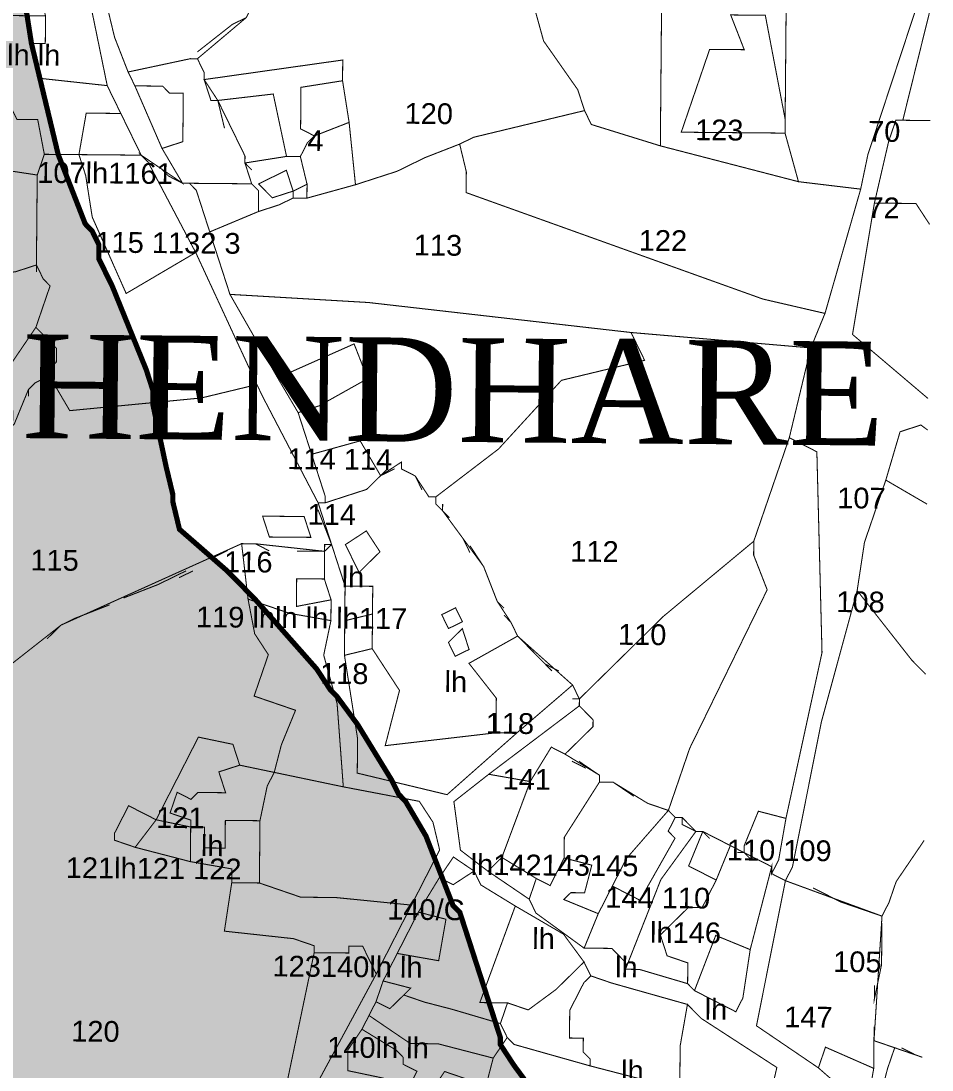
# Model space of a CAD drawing. Header units: metres. Extents: x 266684 to 275933, y 2060666 to 2074564.
# Drawn here: x 275312 to 275838, y 2063128 to 2063734 of the extents above; entities that cross this region are included whole.
import ezdxf

# ---------------------------------------------------------------- set-up
doc = ezdxf.new("R2010")
doc.units = ezdxf.units.M
for name, color, linetype in [('500M CRZ LINE', 2, 'Continuous'), ('CRZ LANDWARD OF HTL', 211, 'Continuous'), ('SURVEY NO.', 7, 'Continuous'), ('SURVEY PLOT BOUNDARY', 35, 'Continuous'), ('VILLAGE BOUNDARY', 212, 'Continuous'), ('VILLAGE NAME', 3, 'Continuous')]:
    doc.layers.add(name, color=color, linetype=linetype)
doc.styles.add('PDF Arial', font='arial.ttf')

# ---------------------------------------------------------------- blocks, each defined once
blk = doc.blocks.new('ERSUJATA')
at = {"layer": 'CRZ LANDWARD OF HTL'}
h = blk.add_hatch(dxfattribs=at)
h.set_pattern_fill('CROSS', color=256, scale=2.99844424, angle=-0.501298008)
h.paths.add_polyline_path([(275565.66, 2063219.37), (275561.7, 2063223.41), (275546.06, 2063263.53), (275534.24, 2063283.62), (275530.28, 2063287.66), (275526.35, 2063295.69), (275506.64, 2063327.85), (275494.79, 2063343.94), (275490.83, 2063347.98), (275482.94, 2063360.04), (275447.31, 2063400.34), (275443.35, 2063404.37), (275431.46, 2063416.47), (275403.69, 2063440.7), (275399.83, 2063456.73), (275399.87, 2063460.73), (275396.01, 2063476.76), (275388.33, 2063512.81), (275388.4, 2063520.8), (275384.51, 2063532.83), (275364.94, 2063580.99), (275357.08, 2063597.05), (275357.15, 2063605.04), (275353.23, 2063613.08), (275349.26, 2063617.11), (275333.62, 2063657.23), (275329.77, 2063673.26), (275318.19, 2063721.34), (275314.41, 2063745.36), (275310.48, 2063753.39), (275306.83, 2063793.41), (275307.07, 2063821.4), (275303.15, 2063829.43), (275303.18, 2063833.43), (275299.5, 2063869.44), (275299.57, 2063877.44), (275295.71, 2063893.47), (275295.82, 2063905.46), (275288.14, 2063941.52), (274995.62, 2063864.11), (274807.22, 2063805.78), (274807.08, 2063789.79), (274811, 2063781.76), (274810.69, 2063745.77), (274806.55, 2063729.81), (274806.41, 2063713.82), (274802.24, 2063693.87), (274798.1, 2063677.91), (274797.89, 2063653.92), (274801.85, 2063649.89), (274805.85, 2063649.85), (274809.88, 2063653.82), (274813.85, 2063649.78), (274821.74, 2063637.72), (274825.63, 2063625.69), (274829.59, 2063621.66), (274837.38, 2063597.6), (274837.34, 2063593.6), (274841.3, 2063589.57), (274841.27, 2063585.57), (274837.24, 2063581.6), (274833.24, 2063581.64), (274829.21, 2063577.68), (274825.21, 2063577.71), (274825.17, 2063573.71), (274829.14, 2063569.68), (274828.93, 2063545.69), (274836.82, 2063533.63), (274848.6, 2063509.53), (274852.46, 2063493.51), (274860.35, 2063481.44), (274860.24, 2063469.45), (274875.92, 2063433.33), (274879.81, 2063421.3), (274887.66, 2063405.23), (274891.63, 2063401.2), (274895.59, 2063397.17), (274899.55, 2063393.13), (274903.55, 2063393.1), (274907.51, 2063389.07), (274907.44, 2063381.07), (274915.12, 2063345.02), (274918.66, 2063293.01), (274918.52, 2063277.01), (274922.45, 2063268.98), (274922.42, 2063264.98), (274926.38, 2063260.95), (274930.31, 2063252.92), (274950.02, 2063220.76), (274961.87, 2063204.66), (274973.72, 2063188.57), (274973.69, 2063184.57), (274977.61, 2063176.54), (274981.44, 2063156.51), (274989.29, 2063140.45), (274993.22, 2063132.42), (275001.11, 2063120.35), (275013, 2063108.25), (275020.92, 2063100.19), (275044.73, 2063079.99), (275072.57, 2063063.75), (275080.5, 2063055.68), (275084.46, 2063051.65), (275099.36, 2063041.52), (275104.27, 2063031.49), (275104.03, 2063003.5), (275107.99, 2062999.47), (275107.92, 2062991.47), (275115.81, 2062979.41), (275127.52, 2062947.32), (275135.31, 2062923.26), (275139.2, 2062911.23), (275186.65, 2062850.84), (275226.1, 2062790.52), (275241.88, 2062766.39), (275241.77, 2062754.39), (275245.66, 2062742.36), (275269.23, 2062694.18), (275296.62, 2062625.96), (275296.51, 2062613.97), (275301.38, 2062598.93), (275296.34, 2062593.98), (275296.09, 2062565.99), (275291.92, 2062546.04), (275291.88, 2062542.04), (275295.64, 2062514.02), (275295.36, 2062482.03), (275299.18, 2062462.01), (275303.14, 2062457.97), (275318.78, 2062417.85), (275334.49, 2062385.73), (275342.38, 2062373.66), (275346.31, 2062365.63), (275345.99, 2062329.65), (275349.96, 2062325.62), (275405.61, 2062289.14), (275445.34, 2062260.81), (275453.26, 2062252.74), (275461.26, 2062252.67), (275509.09, 2062236.26), (275525.01, 2062228.12), (275604.75, 2062203.43), (275640.62, 2062191.12), (275656.57, 2062186.99), (275664.53, 2062182.92), (275684.55, 2062186.74), (275684.62, 2062194.74), (275736.66, 2062202.28), (275780.67, 2062205.89), (275796.69, 2062209.75), (275824.63, 2062203.91), (275829.05, 2062709.27), (275813.06, 2062709.41), (275785.18, 2062721.65), (275781.36, 2062741.67), (275781.39, 2062745.67), (275777.43, 2062749.71), (275765.79, 2062789.79), (275758, 2062813.85), (275754.04, 2062817.88), (275754.08, 2062821.88), (275738.4, 2062858), (275730.62, 2062882.06), (275726.69, 2062890.09), (275722.73, 2062894.13), (275711.05, 2062930.21), (275703.26, 2062954.27), (275699.3, 2062958.31), (275695.37, 2062966.34), (275675.77, 2063010.49), (275667.85, 2063018.56), (275659.99, 2063034.62), (275640.32, 2063070.78), (275636.36, 2063074.81), (275632.43, 2063082.84), (275596.87, 2063131.13), (275588.98, 2063143.2), (275589.02, 2063147.2), (275573.45, 2063195.31)])
at = {"layer": '500M CRZ LINE', "lineweight": 5, "const_width": 3}
blk.add_lwpolyline([(275314.41, 2063745.36), (275318.19, 2063721.34), (275329.77, 2063673.26), (275333.62, 2063657.23), (275349.26, 2063617.11), (275353.23, 2063613.08), (275357.15, 2063605.04), (275357.08, 2063597.05), (275364.94, 2063580.99), (275384.51, 2063532.83), (275388.4, 2063520.8), (275388.33, 2063512.81), (275396.01, 2063476.76), (275399.87, 2063460.73), (275399.83, 2063456.73), (275403.69, 2063440.7), (275431.46, 2063416.47), (275443.35, 2063404.37), (275447.31, 2063400.34), (275482.94, 2063360.04), (275490.83, 2063347.98), (275494.79, 2063343.94), (275506.64, 2063327.85), (275526.35, 2063295.69), (275530.28, 2063287.66), (275534.24, 2063283.62), (275546.06, 2063263.53), (275561.7, 2063223.41), (275565.66, 2063219.37), (275573.45, 2063195.31), (275589.02, 2063147.2), (275588.98, 2063143.2), (275596.87, 2063131.13), (275632.43, 2063082.84)], dxfattribs=at)
at = {"layer": 'SURVEY PLOT BOUNDARY', "lineweight": 18, "const_width": 0.6}
for points in [[(275354.62, 2063773), (275366.2, 2063724.92), (275374.02, 2063704.86), (275377.94, 2063696.83), (275393.62, 2063660.7), (275405.44, 2063640.61), (275381.59, 2063656.81), (275373.74, 2063672.87), (275369.81, 2063680.9), (275361.96, 2063696.97), (275350.45, 2063753.04)], [(275480.8, 2063116.16), (275517.38, 2063183.81), (275537.71, 2063223.62), (275553.98, 2063255.46), (275550.13, 2063271.49), (275542.24, 2063283.55), (275498.33, 2063291.93), (275494.76, 2063339.95), (275487.01, 2063368), (275491.18, 2063387.96), (275491.28, 2063399.95), (275487.39, 2063411.98), (275487.53, 2063427.97), (275491.56, 2063431.94), (275499.35, 2063407.88), (275499, 2063367.9), (275506.57, 2063319.85), (275506.4, 2063299.86), (275558.26, 2063287.41), (275598.55, 2063323.04), (275630.77, 2063350.75), (275634.7, 2063342.72), (275634.67, 2063338.72), (275582.35, 2063299.19), (275562.22, 2063283.38), (275565.98, 2063255.36), (275581.86, 2063243.22), (275605.71, 2063227.02), (275609.63, 2063218.99), (275637.44, 2063198.75), (275653.43, 2063198.61), (275661.36, 2063190.55), (275661.32, 2063186.55), (275669.32, 2063186.48), (275697.23, 2063178.24), (275701.19, 2063174.2), (275725.07, 2063162), (275729.14, 2063169.96), (275733.38, 2063197.91), (275745.79, 2063245.79), (275745.76, 2063241.79), (275749.82, 2063249.75), (275754.03, 2063273.7), (275774.86, 2063369.48), (275771.88, 2063485.46), (275755.96, 2063493.6), (275768.4, 2063545.47), (275776.57, 2063565.39), (275797.19, 2063637.18), (275801.36, 2063657.14), (275834.22, 2063756.81)], [(275834.22, 2063756.81), (275801.36, 2063657.14), (275797.19, 2063637.18), (275761.25, 2063641.49), (275753.5, 2063669.55), (275754.34, 2063765.5)], [(275682.35, 2063762.14), (275681.54, 2063670.18), (275681.47, 2063662.18), (275641.6, 2063674.53), (275637.68, 2063682.56), (275633.78, 2063694.59), (275614.04, 2063722.75), (275606.29, 2063750.81)], [(275265.63, 2063653.83), (275321.53, 2063645.34), (275321.07, 2063593.37), (275309.04, 2063589.47)], [(275308.27, 2063501.51), (275316.44, 2063521.43), (275320.48, 2063525.4), (275328.51, 2063529.33), (275340.32, 2063509.23), (275416.35, 2063516.56), (275448.4, 2063524.28), (275452.32, 2063516.25), (275483.78, 2063456), (275491.56, 2063431.94), (275487.53, 2063427.97), (275447.59, 2063432.32), (275439.6, 2063432.39), (275335.24, 2063385.32), (275274.86, 2063337.87)], [(275274.86, 2063337.87), (275335.24, 2063385.32), (275439.6, 2063432.39), (275443.31, 2063400.37), (275447.14, 2063380.35), (275455.03, 2063368.28), (275446.82, 2063344.36), (275470.74, 2063336.16), (275462.57, 2063316.24), (275458.43, 2063300.28), (275438.48, 2063304.45), (275434.58, 2063316.48), (275414.63, 2063320.65), (275390.23, 2063272.89), (275374.31, 2063281.02), (275366.17, 2063265.1), (275366.14, 2063261.1), (275378.09, 2063257), (275410, 2063248.72), (275433.95, 2063244.52), (275433.88, 2063236.52), (275429.64, 2063208.57), (275469.58, 2063204.22), (275481.54, 2063200.12), (275481.5, 2063196.12), (275464.81, 2063116.3)], [(275740.47, 2063093.89), (275748.77, 2063129.81), (275705.05, 2063158.18), (275697.12, 2063166.24), (275653.26, 2063178.62), (275641.3, 2063182.73), (275637.37, 2063190.76), (275625.52, 2063206.85), (275597.68, 2063223.09), (275577.79, 2063235.26), (275573.87, 2063243.29), (275561.94, 2063251.39), (275553.84, 2063239.47), (275541.68, 2063219.58), (275529.47, 2063195.7), (275521.34, 2063179.78), (275517.24, 2063167.82), (275513.17, 2063159.86), (275509.1, 2063151.89), (275501, 2063139.97), (275500.93, 2063131.97), (275500.9, 2063127.98)]]:
    blk.add_lwpolyline(points, dxfattribs=at)
for points in [[(275762.89, 2063829.4), (275758.79, 2063817.44), (275754.34, 2063765.5), (275753.57, 2063677.55), (275742.1, 2063737.62), (275722.11, 2063737.8), (275729.93, 2063717.74), (275709.94, 2063717.91), (275693.54, 2063670.07), (275753.5, 2063669.55), (275761.25, 2063641.49), (275681.47, 2063662.18), (275681.54, 2063670.18), (275682.35, 2063762.14), (275694.44, 2063774.03), (275694.51, 2063782.02), (275690.55, 2063786.05), (275695, 2063838), (275699.14, 2063853.95)], [(275442.85, 2063804.22), (275450.39, 2063752.17), (275446.36, 2063748.21), (275446.32, 2063744.21), (275442.25, 2063736.25), (275414.06, 2063712.5), (275410.06, 2063712.54), (275374.02, 2063704.86), (275366.2, 2063724.92), (275354.62, 2063773), (275354.73, 2063784.99), (275378.75, 2063788.78), (275390.85, 2063800.67), (275406.8, 2063796.53), (275438.85, 2063804.25)], [(275637.68, 2063682.56), (275573.58, 2063667.13), (275565.55, 2063663.2), (275545.49, 2063655.38), (275529.43, 2063647.52), (275505.37, 2063639.73), (275501.69, 2063675.75), (275497.9, 2063699.78), (275498.01, 2063711.77), (275417.95, 2063700.47), (275417.99, 2063704.47), (275414.06, 2063712.5), (275442.25, 2063736.25), (275446.32, 2063744.21), (275446.36, 2063748.21), (275450.39, 2063752.17), (275514.38, 2063755.61), (275562.39, 2063759.19), (275578.52, 2063775.04), (275606.29, 2063750.81), (275614.04, 2063722.75), (275633.78, 2063694.59)], [(275306.45, 2063749.43), (275306.34, 2063737.44), (275326.33, 2063737.26), (275326.19, 2063721.27), (275318.19, 2063721.34), (275322.02, 2063701.31), (275361.96, 2063696.97), (275369.81, 2063680.9), (275365.81, 2063680.94), (275349.82, 2063681.08), (275345.62, 2063657.12), (275325.63, 2063657.3), (275321.81, 2063677.33), (275309.81, 2063677.43), (275305.89, 2063685.46), (275297.93, 2063689.53), (275297.96, 2063693.53), (275302.17, 2063717.48), (275282.18, 2063717.66), (275282.46, 2063749.64), (275298.45, 2063749.5)], [(275350.45, 2063753.04), (275361.96, 2063696.97), (275322.02, 2063701.31), (275318.19, 2063721.34), (275326.19, 2063721.27), (275326.33, 2063737.26), (275322.47, 2063753.29)], [(275805.11, 2063629.11), (275792.46, 2063553.26), (275836.11, 2063516.22), (275792.46, 2063553.26), (275805.11, 2063629.11), (275829.1, 2063628.9), (275836.99, 2063616.84), (275829.1, 2063628.9), (275805.11, 2063629.11), (275813.42, 2063665.03), (275817.53, 2063676.99), (275837.51, 2063676.81), (275817.53, 2063676.99), (275821.52, 2063676.95), (275838.1, 2063743.98), (275821.52, 2063676.95), (275817.53, 2063676.99), (275813.42, 2063665.03)], [(275753.57, 2063677.55), (275753.5, 2063669.55), (275693.54, 2063670.07), (275709.94, 2063717.91), (275729.93, 2063717.74), (275722.11, 2063737.8), (275742.1, 2063737.62)], [(275417.99, 2063704.47), (275417.95, 2063700.47), (275425.84, 2063688.41), (275441.55, 2063656.29), (275441.52, 2063652.29), (275445.41, 2063640.26), (275409.43, 2063640.57), (275405.44, 2063640.61), (275393.62, 2063660.7), (275405.65, 2063664.6), (275405.89, 2063692.58), (275397.9, 2063692.65), (275393.93, 2063696.69), (275377.94, 2063696.83), (275374.02, 2063704.86), (275410.06, 2063712.54), (275414.06, 2063712.5)], [(275497.9, 2063699.78), (275473.88, 2063695.99), (275473.67, 2063672), (275481.63, 2063667.93), (275477.6, 2063663.97), (275473.53, 2063656.01), (275465.54, 2063656.08), (275457.86, 2063692.13), (275425.84, 2063688.41), (275417.95, 2063700.47), (275498.01, 2063711.77)], [(275262.02, 2063697.84), (275297.96, 2063693.53), (275297.93, 2063689.53), (275305.89, 2063685.46), (275309.81, 2063677.43), (275321.81, 2063677.33), (275325.63, 2063657.3), (275321.53, 2063645.34), (275265.63, 2063653.83), (275249.68, 2063657.96), (275225.66, 2063654.18), (275225.76, 2063666.17), (275217.77, 2063666.24), (275218.08, 2063702.22), (275230.07, 2063702.12)], [(275393.93, 2063696.69), (275397.9, 2063692.65), (275405.89, 2063692.58), (275405.65, 2063664.6), (275393.62, 2063660.7), (275377.94, 2063696.83)], [(275501.69, 2063675.75), (275481.63, 2063667.93), (275473.67, 2063672), (275473.88, 2063695.99), (275497.9, 2063699.78)], [(275465.54, 2063656.08), (275441.52, 2063652.29), (275441.55, 2063656.29), (275425.84, 2063688.41), (275457.86, 2063692.13)], [(275681.47, 2063662.18), (275761.25, 2063641.49), (275797.19, 2063637.18), (275776.57, 2063565.39), (275740.67, 2063573.7), (275569.3, 2063635.18), (275569.37, 2063643.17), (275569.4, 2063647.17), (275565.55, 2063663.2), (275573.58, 2063667.13), (275637.68, 2063682.56), (275641.6, 2063674.53)], [(275381.59, 2063656.81), (275345.62, 2063657.12), (275349.82, 2063681.08), (275365.81, 2063680.94), (275369.81, 2063680.9), (275373.74, 2063672.87)], [(275505.37, 2063639.73), (275477.32, 2063631.98), (275477.39, 2063639.98), (275473.53, 2063656.01), (275477.6, 2063663.97), (275481.63, 2063667.93), (275501.69, 2063675.75)], [(275393.52, 2063648.71), (275405.44, 2063640.61), (275409.43, 2063640.57), (275413.4, 2063636.54), (275421.18, 2063612.48), (275432.86, 2063576.39), (275460.42, 2063528.17), (275472.24, 2063508.08), (275480.03, 2063484.02), (275487.81, 2063459.96), (275487.78, 2063455.96), (275483.78, 2063456), (275452.32, 2063516.25), (275448.4, 2063524.28), (275413.08, 2063600.56), (275385.56, 2063652.78), (275381.59, 2063656.81)], [(275776.57, 2063565.39), (275768.4, 2063545.47), (275664.54, 2063554.37), (275512.77, 2063571.7), (275432.86, 2063576.39), (275421.18, 2063612.48), (275449.27, 2063624.23), (275461.3, 2063628.12), (275469.33, 2063632.05), (275477.32, 2063631.98), (275505.37, 2063639.73), (275529.43, 2063647.52), (275545.49, 2063655.38), (275565.55, 2063663.2), (275569.4, 2063647.17), (275569.37, 2063643.17), (275569.3, 2063635.18), (275740.67, 2063573.7)], [(275353.3, 2063621.07), (275372.9, 2063576.92), (275413.08, 2063600.56), (275448.4, 2063524.28), (275416.35, 2063516.56), (275340.32, 2063509.23), (275328.51, 2063529.33), (275328.54, 2063533.32), (275332.57, 2063537.29), (275332.64, 2063545.28), (275320.76, 2063557.38), (275328.96, 2063581.3), (275325, 2063585.33), (275321.07, 2063593.37), (275321.53, 2063645.34), (275325.63, 2063657.3), (275345.62, 2063657.12), (275349.51, 2063645.1)], [(275413.08, 2063600.56), (275372.9, 2063576.92), (275353.3, 2063621.07), (275349.51, 2063645.1), (275345.62, 2063657.12), (275381.59, 2063656.81), (275385.56, 2063652.78)], [(275473.53, 2063656.01), (275477.39, 2063639.98), (275469.36, 2063636.05), (275465.47, 2063648.08), (275449.41, 2063640.22), (275457.33, 2063632.16), (275469.36, 2063636.05), (275469.33, 2063632.05), (275461.3, 2063628.12), (275449.27, 2063624.23), (275449.37, 2063636.23), (275445.41, 2063640.26), (275441.52, 2063652.29), (275465.54, 2063656.08)], [(275469.36, 2063636.05), (275457.33, 2063632.16), (275449.41, 2063640.22), (275465.47, 2063648.08)], [(275409.43, 2063640.57), (275445.41, 2063640.26), (275449.37, 2063636.23), (275449.27, 2063624.23), (275421.18, 2063612.48), (275413.4, 2063636.54)], [(275477.32, 2063631.98), (275469.33, 2063632.05), (275469.36, 2063636.05), (275477.39, 2063639.98)], [(275320.76, 2063557.38), (275304.56, 2063533.53), (275280.22, 2063493.76), (275264.02, 2063469.91), (275255.99, 2063465.99), (275236, 2063466.16), (275244.35, 2063506.07), (275244.52, 2063526.06), (275252.73, 2063549.98), (275268.72, 2063549.84), (275281.03, 2063585.72), (275309.04, 2063589.47), (275321.07, 2063593.37), (275325, 2063585.33), (275328.96, 2063581.3)], [(275664.54, 2063554.37), (275672.39, 2063538.31), (275624.32, 2063526.74), (275587.99, 2063487.07), (275551.77, 2063459.4), (275547.77, 2063459.43), (275539.88, 2063471.5), (275531.92, 2063475.57), (275531.96, 2063479.56), (275519.89, 2063471.67), (275508.08, 2063491.77), (275480.03, 2063484.02), (275472.24, 2063508.08), (275484.27, 2063511.97), (275512.39, 2063527.72), (275504.57, 2063547.78), (275460.42, 2063528.17), (275432.86, 2063576.39), (275512.77, 2063571.7)], [(275304.24, 2063497.55), (275288.15, 2063485.7), (275280.22, 2063493.76), (275304.56, 2063533.53), (275320.76, 2063557.38), (275332.64, 2063545.28), (275332.57, 2063537.29), (275328.54, 2063533.32), (275328.51, 2063529.33), (275320.48, 2063525.4), (275316.44, 2063521.43), (275308.27, 2063501.51)], [(275634.7, 2063342.72), (275630.77, 2063350.75), (275599.04, 2063379.02), (275595.11, 2063387.05), (275587.22, 2063399.11), (275579.4, 2063419.17), (275555.7, 2063451.37), (275551.73, 2063455.4), (275551.77, 2063459.4), (275587.99, 2063487.07), (275624.32, 2063526.74), (275672.39, 2063538.31), (275664.54, 2063554.37), (275768.4, 2063545.47), (275755.96, 2063493.6), (275735.44, 2063433.8), (275683.09, 2063390.28)], [(275472.24, 2063508.08), (275460.42, 2063528.17), (275504.57, 2063547.78), (275512.39, 2063527.72), (275484.27, 2063511.97)], [(275816.84, 2063141.21), (275832.78, 2063135.73), (275816.84, 2063141.21), (275804.88, 2063145.31), (275809.51, 2063217.24), (275813.57, 2063225.2), (275817.68, 2063237.16), (275833.88, 2063261.01), (275817.68, 2063237.16), (275813.57, 2063225.2), (275809.51, 2063217.24), (275753.72, 2063237.72), (275757.78, 2063245.68), (275774.51, 2063329.5), (275795.16, 2063405.29), (275826.79, 2063365.03), (275834.72, 2063356.96), (275826.79, 2063365.03), (275795.16, 2063405.29), (275799.4, 2063433.24), (275811.71, 2063469.12), (275835.58, 2063455.2), (275811.71, 2063469.12), (275819.95, 2063497.04), (275831.98, 2063500.93), (275835.95, 2063497.99), (275831.98, 2063500.93), (275819.95, 2063497.04), (275811.71, 2063469.12), (275799.4, 2063433.24), (275795.16, 2063405.29), (275774.51, 2063329.5), (275757.78, 2063245.68), (275753.72, 2063237.72), (275745.76, 2063241.79), (275753.72, 2063237.72), (275736.99, 2063153.9), (275772.76, 2063129.6), (275800.53, 2063105.36), (275804.74, 2063129.32), (275804.88, 2063145.31)], [(275487.81, 2063459.96), (275480.03, 2063484.02), (275508.08, 2063491.77), (275519.89, 2063471.67), (275511.83, 2063463.75), (275487.78, 2063455.96)], [(275729.91, 2063257.92), (275729.87, 2063253.92), (275721.91, 2063257.99), (275713.95, 2063262.06), (275705.99, 2063266.13), (275701.99, 2063266.16), (275694.07, 2063274.23), (275690.07, 2063274.26), (275686.11, 2063278.3), (275698.42, 2063314.17), (275743.19, 2063405.74), (275735.37, 2063425.81), (275735.44, 2063433.8), (275755.96, 2063493.6), (275771.88, 2063485.46), (275774.86, 2063369.48), (275754.03, 2063273.7), (275738.08, 2063277.84)], [(275555.7, 2063451.37), (275579.4, 2063419.17), (275587.22, 2063399.11), (275595.11, 2063387.05), (275599.04, 2063379.02), (275570.92, 2063363.27), (275586.73, 2063343.14), (275586.56, 2063323.15), (275522.53, 2063315.71), (275530.8, 2063347.63), (275515.02, 2063371.76), (275515.2, 2063391.75), (275515.34, 2063407.74), (275499.35, 2063407.88), (275491.56, 2063431.94), (275483.78, 2063456), (275487.78, 2063455.96), (275511.83, 2063463.75), (275519.89, 2063471.67), (275531.96, 2063479.56), (275531.92, 2063475.57), (275539.88, 2063471.5), (275547.77, 2063459.43), (275551.77, 2063459.4), (275551.73, 2063455.4)], [(275451.73, 2063448.28), (275475.71, 2063448.07), (275479.61, 2063436.04), (275455.62, 2063436.25)], [(275451.73, 2063448.28), (275455.62, 2063436.25), (275479.61, 2063436.04), (275475.71, 2063448.07)], [(275499.56, 2063431.87), (275511.62, 2063439.76), (275519.51, 2063427.69), (275507.41, 2063415.8)], [(275499.56, 2063431.87), (275507.41, 2063415.8), (275519.51, 2063427.69), (275511.62, 2063439.76)], [(275686.11, 2063278.3), (275674.15, 2063282.4), (275654.27, 2063294.57), (275646.27, 2063294.64), (275646.31, 2063298.64), (275626.43, 2063310.8), (275630.46, 2063314.77), (275642.56, 2063326.66), (275642.59, 2063330.66), (275634.67, 2063338.72), (275634.7, 2063342.72), (275683.09, 2063390.28), (275735.44, 2063433.8), (275735.37, 2063425.81), (275743.19, 2063405.74), (275698.42, 2063314.17)], [(275471.4, 2063412.12), (275471.26, 2063396.13), (275491.28, 2063399.95), (275491.18, 2063387.96), (275467.23, 2063392.17), (275443.31, 2063400.37), (275439.6, 2063432.39), (275447.59, 2063432.32), (275487.53, 2063427.97), (275487.39, 2063411.98)], [(275491.28, 2063399.95), (275471.26, 2063396.13), (275471.4, 2063412.12), (275487.39, 2063411.98)], [(275515.2, 2063391.75), (275499.17, 2063387.89), (275499.35, 2063407.88), (275515.34, 2063407.74)], [(275494.76, 2063339.95), (275498.33, 2063291.93), (275458.43, 2063300.28), (275462.57, 2063316.24), (275470.74, 2063336.16), (275446.82, 2063344.36), (275455.03, 2063368.28), (275447.14, 2063380.35), (275443.31, 2063400.37), (275467.23, 2063392.17), (275491.18, 2063387.96), (275487.01, 2063368)], [(275515.02, 2063371.76), (275499, 2063367.9), (275499.17, 2063387.89), (275515.2, 2063391.75)], [(275555.17, 2063391.4), (275563.2, 2063395.32), (275567.13, 2063387.29), (275559.1, 2063383.36)], [(275555.17, 2063391.4), (275559.1, 2063383.36), (275567.13, 2063387.29), (275563.2, 2063395.32)], [(275559.03, 2063375.37), (275567.1, 2063383.3), (275570.99, 2063371.27), (275562.96, 2063367.34)], [(275559.03, 2063375.37), (275562.96, 2063367.34), (275570.99, 2063371.27), (275567.1, 2063383.3)], [(275630.77, 2063350.75), (275598.55, 2063323.04), (275586.56, 2063323.15), (275586.73, 2063343.14), (275570.92, 2063363.27), (275599.04, 2063379.02)], [(275530.8, 2063347.63), (275522.53, 2063315.71), (275586.56, 2063323.15), (275598.55, 2063323.04), (275558.26, 2063287.41), (275506.4, 2063299.86), (275506.57, 2063319.85), (275499, 2063367.9), (275515.02, 2063371.76)], [(275630.46, 2063314.77), (275626.43, 2063310.8), (275618.47, 2063314.87), (275606.3, 2063294.99), (275582.35, 2063299.19), (275634.67, 2063338.72), (275642.59, 2063330.66), (275642.56, 2063326.66)], [(275438.48, 2063304.45), (275426.45, 2063300.56), (275430.34, 2063288.53), (275414.35, 2063288.67), (275410.32, 2063284.71), (275402.36, 2063288.77), (275398.26, 2063276.82), (275410.21, 2063272.71), (275410.18, 2063268.71), (275390.23, 2063272.89), (275414.63, 2063320.65), (275434.58, 2063316.48)], [(275626.43, 2063310.8), (275646.31, 2063298.64), (275646.27, 2063294.64), (275626.01, 2063262.83), (275625.9, 2063250.83), (275621.84, 2063242.87), (275617.77, 2063234.91), (275609.81, 2063238.98), (275589.93, 2063251.15), (275606.3, 2063294.99), (275618.47, 2063314.87)], [(275458.43, 2063300.28), (275454.36, 2063292.32), (275450.19, 2063272.36), (275430.2, 2063272.54), (275430.06, 2063256.54), (275418.07, 2063256.65), (275418.17, 2063268.64), (275410.18, 2063268.71), (275410.21, 2063272.71), (275398.26, 2063276.82), (275402.36, 2063288.77), (275410.32, 2063284.71), (275414.35, 2063288.67), (275430.34, 2063288.53), (275426.45, 2063300.56), (275438.48, 2063304.45)], [(275553.98, 2063255.46), (275537.71, 2063223.62), (275493.78, 2063228), (275477.79, 2063228.14), (275473.79, 2063228.17), (275449.87, 2063236.38), (275450.19, 2063272.36), (275454.36, 2063292.32), (275458.43, 2063300.28), (275498.33, 2063291.93), (275542.24, 2063283.55), (275550.13, 2063271.49)], [(275589.93, 2063251.15), (275581.86, 2063243.22), (275565.98, 2063255.36), (275562.22, 2063283.38), (275582.35, 2063299.19), (275606.3, 2063294.99)], [(275686.11, 2063278.3), (275661.88, 2063250.52), (275653.75, 2063234.6), (275645.61, 2063218.67), (275625.69, 2063226.84), (275629.73, 2063230.81), (275637.72, 2063230.74), (275641.86, 2063246.69), (275625.9, 2063250.83), (275626.01, 2063262.83), (275646.27, 2063294.64), (275654.27, 2063294.57), (275674.15, 2063282.4)], [(275390.23, 2063272.89), (275378.09, 2063257), (275366.14, 2063261.1), (275366.17, 2063265.1), (275374.31, 2063281.02)], [(275690.07, 2063274.26), (275686, 2063266.3), (275689.97, 2063262.27), (275669.67, 2063226.46), (275653.75, 2063234.6), (275661.88, 2063250.52), (275686.11, 2063278.3)], [(275749.82, 2063249.75), (275745.76, 2063241.79), (275745.79, 2063245.79), (275729.87, 2063253.92), (275729.91, 2063257.92), (275738.08, 2063277.84), (275754.03, 2063273.7)], [(275410.18, 2063268.71), (275410, 2063248.72), (275378.09, 2063257), (275390.23, 2063272.89)], [(275450.19, 2063272.36), (275449.87, 2063236.38), (275433.88, 2063236.52), (275433.95, 2063244.52), (275410, 2063248.72), (275410.18, 2063268.71), (275418.17, 2063268.64), (275418.07, 2063256.65), (275430.06, 2063256.54), (275430.2, 2063272.54)], [(275681.76, 2063238.35), (275661.32, 2063186.55), (275661.36, 2063190.55), (275653.43, 2063198.61), (275637.44, 2063198.75), (275645.61, 2063218.67), (275653.75, 2063234.6), (275669.67, 2063226.46), (275689.97, 2063262.27), (275686, 2063266.3), (275690.07, 2063274.26), (275694.07, 2063274.23), (275701.99, 2063266.16)], [(275713.74, 2063238.07), (275705.61, 2063222.15), (275697.61, 2063222.22), (275681.48, 2063206.36), (275685.38, 2063194.33), (275697.33, 2063190.23), (275697.23, 2063178.24), (275669.32, 2063186.48), (275661.32, 2063186.55), (275681.76, 2063238.35), (275701.99, 2063266.16), (275705.99, 2063266.13), (275697.82, 2063246.21)], [(275721.91, 2063257.99), (275713.74, 2063238.07), (275697.82, 2063246.21), (275705.99, 2063266.13), (275713.95, 2063262.06)], [(275745.79, 2063245.79), (275733.38, 2063197.91), (275713.46, 2063206.08), (275701.19, 2063174.2), (275697.23, 2063178.24), (275697.33, 2063190.23), (275685.38, 2063194.33), (275681.48, 2063206.36), (275697.61, 2063222.22), (275705.61, 2063222.15), (275713.74, 2063238.07), (275721.91, 2063257.99), (275729.87, 2063253.92)], [(275573.87, 2063243.29), (275561.8, 2063235.4), (275553.84, 2063239.47), (275561.94, 2063251.39)], [(275609.81, 2063238.98), (275605.71, 2063227.02), (275581.86, 2063243.22), (275589.93, 2063251.15)], [(275641.86, 2063246.69), (275637.72, 2063230.74), (275629.73, 2063230.81), (275625.69, 2063226.84), (275645.61, 2063218.67), (275637.44, 2063198.75), (275609.63, 2063218.99), (275605.71, 2063227.02), (275609.81, 2063238.98), (275617.77, 2063234.91), (275621.84, 2063242.87), (275625.9, 2063250.83)], [(275573.87, 2063243.29), (275577.79, 2063235.26), (275597.68, 2063223.09), (275577.2, 2063167.29), (275593.19, 2063167.15), (275589.09, 2063155.19), (275561.17, 2063163.43), (275545.22, 2063167.57), (275533.26, 2063171.68), (275537.29, 2063175.64), (275521.34, 2063179.78), (275529.47, 2063195.7), (275553.42, 2063191.49), (275557.63, 2063215.44), (275541.68, 2063219.58), (275553.84, 2063239.47), (275561.8, 2063235.4)], [(275473.79, 2063228.17), (275477.79, 2063228.14), (275493.78, 2063228), (275537.71, 2063223.62), (275517.38, 2063183.81), (275509.52, 2063199.87), (275501.53, 2063199.94), (275501.49, 2063195.94), (275481.5, 2063196.12), (275481.54, 2063200.12), (275469.58, 2063204.22), (275429.64, 2063208.57), (275433.88, 2063236.52), (275449.87, 2063236.38)], [(275804.88, 2063145.31), (275804.74, 2063129.32), (275776.86, 2063141.55), (275772.76, 2063129.6), (275736.99, 2063153.9), (275753.72, 2063237.72), (275809.51, 2063217.24)], [(275621.24, 2063174.9), (275605.15, 2063163.05), (275593.19, 2063167.15), (275577.2, 2063167.29), (275597.68, 2063223.09), (275625.52, 2063206.85), (275637.37, 2063190.76)], [(275557.63, 2063215.44), (275553.42, 2063191.49), (275529.47, 2063195.7), (275541.68, 2063219.58)], [(275729.14, 2063169.96), (275725.07, 2063162), (275701.19, 2063174.2), (275713.46, 2063206.08), (275733.38, 2063197.91)], [(275509.52, 2063199.87), (275517.38, 2063183.81), (275480.8, 2063116.16), (275464.81, 2063116.3), (275481.5, 2063196.12), (275501.49, 2063195.94), (275501.53, 2063199.94)], [(275637.27, 2063178.76), (275629.13, 2063162.84), (275628.99, 2063146.85), (275636.99, 2063146.78), (275636.92, 2063138.78), (275640.88, 2063134.75), (275640.84, 2063130.75), (275596.98, 2063143.13), (275593.01, 2063147.16), (275589.09, 2063155.19), (275593.19, 2063167.15), (275605.15, 2063163.05), (275621.24, 2063174.9), (275637.37, 2063190.76), (275641.3, 2063182.73)], [(275533.26, 2063171.68), (275525.2, 2063163.75), (275517.24, 2063167.82), (275521.34, 2063179.78), (275537.29, 2063175.64)], [(275692.71, 2063118.3), (275688.71, 2063118.34), (275640.84, 2063130.75), (275640.88, 2063134.75), (275636.92, 2063138.78), (275636.99, 2063146.78), (275628.99, 2063146.85), (275629.13, 2063162.84), (275637.27, 2063178.76), (275641.3, 2063182.73), (275653.26, 2063178.62), (275697.12, 2063166.24), (275692.92, 2063142.29), (275692.74, 2063122.3)], [(275545.22, 2063167.57), (275561.17, 2063163.43), (275589.09, 2063155.19), (275593.01, 2063147.16), (275584.91, 2063135.24), (275553, 2063143.51), (275537.01, 2063143.65), (275525.09, 2063151.75), (275513.17, 2063159.86), (275517.24, 2063167.82), (275525.2, 2063163.75), (275533.26, 2063171.68)], [(275748.77, 2063129.81), (275740.47, 2063093.89), (275724.02, 2063042.06), (275688.15, 2063054.37), (275680.19, 2063058.43), (275676.12, 2063050.47), (275640.25, 2063062.78), (275624.29, 2063066.92), (275596.49, 2063087.16), (275572.64, 2063103.36), (275580.78, 2063119.28), (275584.91, 2063135.24), (275593.01, 2063147.16), (275596.98, 2063143.13), (275640.84, 2063130.75), (275688.71, 2063118.34), (275692.71, 2063118.3), (275692.74, 2063122.3), (275692.92, 2063142.29), (275697.12, 2063166.24), (275705.05, 2063158.18)], [(275525.09, 2063151.75), (275537.01, 2063143.65), (275553, 2063143.51), (275584.91, 2063135.24), (275580.78, 2063119.28), (275556.86, 2063127.49), (275548.76, 2063115.56), (275536.8, 2063119.66), (275540.87, 2063127.63), (275532.91, 2063131.69), (275532.95, 2063135.69), (275528.98, 2063139.73), (275509.1, 2063151.89), (275513.17, 2063159.86)], [(275540.87, 2063127.63), (275536.8, 2063119.66), (275520.85, 2063123.8), (275500.9, 2063127.98), (275500.93, 2063131.97), (275501, 2063139.97), (275509.1, 2063151.89), (275528.98, 2063139.73), (275532.95, 2063135.69), (275532.91, 2063131.69)], [(275804.74, 2063129.32), (275800.53, 2063105.36), (275772.76, 2063129.6), (275776.86, 2063141.55)], [(275831.21, 2062956.06), (275827.22, 2062957.19), (275827.61, 2063001.17), (275831.6, 2063001.13), (275827.61, 2063001.17), (275823.92, 2063037.18), (275816, 2063045.25), (275812.17, 2063065.28), (275832.13, 2063061.1), (275832.02, 2063049.11), (275832.13, 2063061.1), (275812.17, 2063065.28), (275804.46, 2063097.33), (275812.73, 2063129.25), (275816.84, 2063141.21), (275812.73, 2063129.25), (275804.46, 2063097.33), (275812.17, 2063065.28), (275816, 2063045.25), (275823.92, 2063037.18), (275827.61, 2063001.17), (275827.22, 2062957.19)]]:
    blk.add_lwpolyline(points, close=True, dxfattribs=at)
at = {"layer": 'VILLAGE BOUNDARY', "lineweight": 0, "const_width": 0.6}
for points in [[(275446.32, 2063744.21), (275442.25, 2063736.25), (275434.22, 2063732.32), (275414.1, 2063716.5)], [(275429.7, 2063672.38), (275425.84, 2063688.41), (275421.85, 2063688.45), (275417.95, 2063700.47), (275417.99, 2063704.47), (275414.06, 2063712.5)], [(275429.77, 2063680.38), (275433.7, 2063672.35)], [(275333.62, 2063657.23), (275325.63, 2063657.3)], [(275329.63, 2063657.26), (275369.6, 2063656.92)], [(275413.43, 2063640.54), (275405.44, 2063640.61), (275397.48, 2063644.68), (275393.52, 2063648.71), (275381.59, 2063656.81), (275377.6, 2063656.85)], [(275441.55, 2063656.29), (275441.52, 2063652.29), (275445.48, 2063648.25)], [(275321.53, 2063645.34), (275321.46, 2063637.34)], [(275405.44, 2063640.61), (275417.43, 2063640.5)], [(275433.42, 2063640.36), (275441.41, 2063640.29)], [(275321.25, 2063613.36), (275321.32, 2063621.35)], [(275321.07, 2063593.37), (275325, 2063585.33), (275328.96, 2063581.3), (275320.76, 2063557.38)], [(275321.04, 2063589.37), (275321.11, 2063597.36)], [(275316.44, 2063521.43), (275320.48, 2063525.4), (275328.51, 2063529.33), (275328.54, 2063533.32), (275332.57, 2063537.29), (275332.64, 2063545.28), (275324.72, 2063553.35)], [(275320.48, 2063525.4), (275316.44, 2063521.43), (275316.41, 2063517.44)], [(275523.93, 2063475.64), (275519.89, 2063471.67), (275511.83, 2063463.75), (275487.78, 2063455.96)], [(275519.89, 2063471.67), (275527.92, 2063475.6)], [(275539.88, 2063471.5), (275543.81, 2063463.47)], [(275475.54, 2063428.08), (275487.53, 2063427.97), (275487.57, 2063431.97), (275491.56, 2063431.94), (275483.74, 2063452)], [(275559.66, 2063447.33), (275555.7, 2063451.37), (275555.73, 2063455.37)], [(275571.48, 2063427.24), (275567.55, 2063435.27)], [(275423.54, 2063424.54), (275431.57, 2063428.46)], [(275455.55, 2063428.25), (275447.59, 2063432.32)], [(275479.54, 2063428.04), (275471.54, 2063428.11)], [(275571.51, 2063431.24), (275579.4, 2063419.17), (275587.22, 2063399.11), (275591.18, 2063395.08)], [(275407.48, 2063416.68), (275391.42, 2063408.82), (275371.36, 2063401)], [(275403.44, 2063412.72), (275411.47, 2063416.64)], [(275331.21, 2063381.36), (275327.18, 2063377.4), (275335.24, 2063385.32), (275343.27, 2063389.25), (275363.33, 2063397.07)], [(275618.85, 2063358.85), (275606.96, 2063370.95), (275599.04, 2063379.02), (275595.11, 2063387.05), (275591.15, 2063391.08)], [(275614.89, 2063362.88), (275622.85, 2063358.82)], [(275630.7, 2063342.75), (275634.7, 2063342.72), (275634.67, 2063338.72)], [(275634.49, 2063318.73), (275642.56, 2063326.66)], [(275638.35, 2063302.7), (275630.39, 2063306.77)], [(275634.39, 2063306.74), (275646.31, 2063298.64), (275646.27, 2063294.64), (275654.27, 2063294.57), (275666.19, 2063286.47)], [(275705.99, 2063266.13), (275709.95, 2063262.09), (275705.99, 2063266.13), (275701.99, 2063266.16), (275694.03, 2063270.23), (275694.07, 2063274.23), (275690.07, 2063274.26), (275686.11, 2063278.3), (275674.15, 2063282.4)], [(275725.87, 2063253.96), (275729.87, 2063253.92), (275733.83, 2063249.89)], [(275753.72, 2063237.72), (275745.76, 2063241.79)], [(275777.63, 2063229.51), (275769.67, 2063233.58), (275785.59, 2063225.45), (275809.51, 2063217.24)], [(275805.16, 2063177.29), (275805.09, 2063169.3), (275809.26, 2063189.25), (275809.47, 2063213.24)], [(275804.95, 2063153.3), (275804.88, 2063145.31)], [(275828.79, 2063137.1), (275820.83, 2063141.17)]]:
    blk.add_lwpolyline(points, dxfattribs=at)
at = {"layer": 'SURVEY NO.', "attachment_point": 7, "rotation": 359.4987, "style": 'PDF Arial'}
for s, insert, char_height in [('lh lh', (275304.09, 2063708.78), 11.994), ('120', (275533.67, 2063674.79), 11.994), ('123', (275701.49, 2063665.32), 11.994), ('70', (275801.43, 2063664.45), 11.994), ('4', (275477.56, 2063659.28), 11.99), ('107lh1161', (275321.48, 2063640.66), 11.994), ('72', (275801.04, 2063620.47), 11.994), ('115 1132 3', (275355.11, 2063600.38), 11.994), ('113', (275539, 2063598.77), 11.994), ('122', (275668.95, 2063601.63), 11.994), ('114 114', (275465.96, 2063475.46), 11.994), ('107', (275783.58, 2063452.69), 11.994), ('114', (275477.67, 2063443.37), 11.994), ('115', (275317.53, 2063416.78), 11.994), ('112', (275629.4, 2063422.05), 11.994), ('116', (275429.46, 2063415.8), 11.994), ('lh', (275497.34, 2063407.21), 11.994), ('108', (275783.06, 2063392.71), 11.994), ('119 lhlh lh lh117', (275413.19, 2063383.96), 11.9938), ('110', (275656.96, 2063373.83), 11.994), ('118', (275484.86, 2063351.34), 11.994), ('lh', (275556.78, 2063346.71), 11.994), ('118', (275580.56, 2063322.51), 11.994), ('141', (275590.27, 2063290.44), 11.994), ('121', (275390.19, 2063268.2), 11.994), ('lh', (275416.03, 2063251.98), 11.994), ('110 109', (275719.84, 2063249.32), 11.994), ('lh142143145', (275571.85, 2063240.92), 11.9938), ('121lh121 122', (275337.96, 2063239.29), 11.9938), ('144 110', (275649.64, 2063221.95), 11.994), ('140/C', (275523.65, 2063215.06), 11.994), ('lh', (275607.45, 2063198.33), 11.994), ('lh146', (275675.45, 2063201.73), 11.994), ('123140lh lh', (275457.4, 2063182.27), 11.9938), ('lh', (275655.28, 2063181.92), 11.994), ('105', (275781.24, 2063184.81), 11.994), ('lh', (275707.04, 2063157.47), 11.994), ('147', (275752.98, 2063153.07), 11.994), ('120', (275341.13, 2063144.68), 11.994), ('140lh lh', (275488.97, 2063135.39), 11.994), ('lh', (275658.76, 2063121.91), 11.994)]:
    blk.add_mtext(s, dxfattribs=dict(at, insert=insert, char_height=char_height))
at = {"layer": 'VILLAGE NAME', "insert": (275252.23, 2063493.01), "char_height": 59.9689, "width": 229.073, "attachment_point": 7, "rotation": 359.4987, "style": 'PDF Arial'}
blk.add_mtext('{\\fTimes New Roman|b0|i0|c0|p18;CHENDHARE }', dxfattribs=at)

msp = doc.modelspace()

# ---------------------------------------------------------------- block references
msp.add_blockref('ERSUJATA', (0, 0))

doc.saveas('drawing.dxf')
